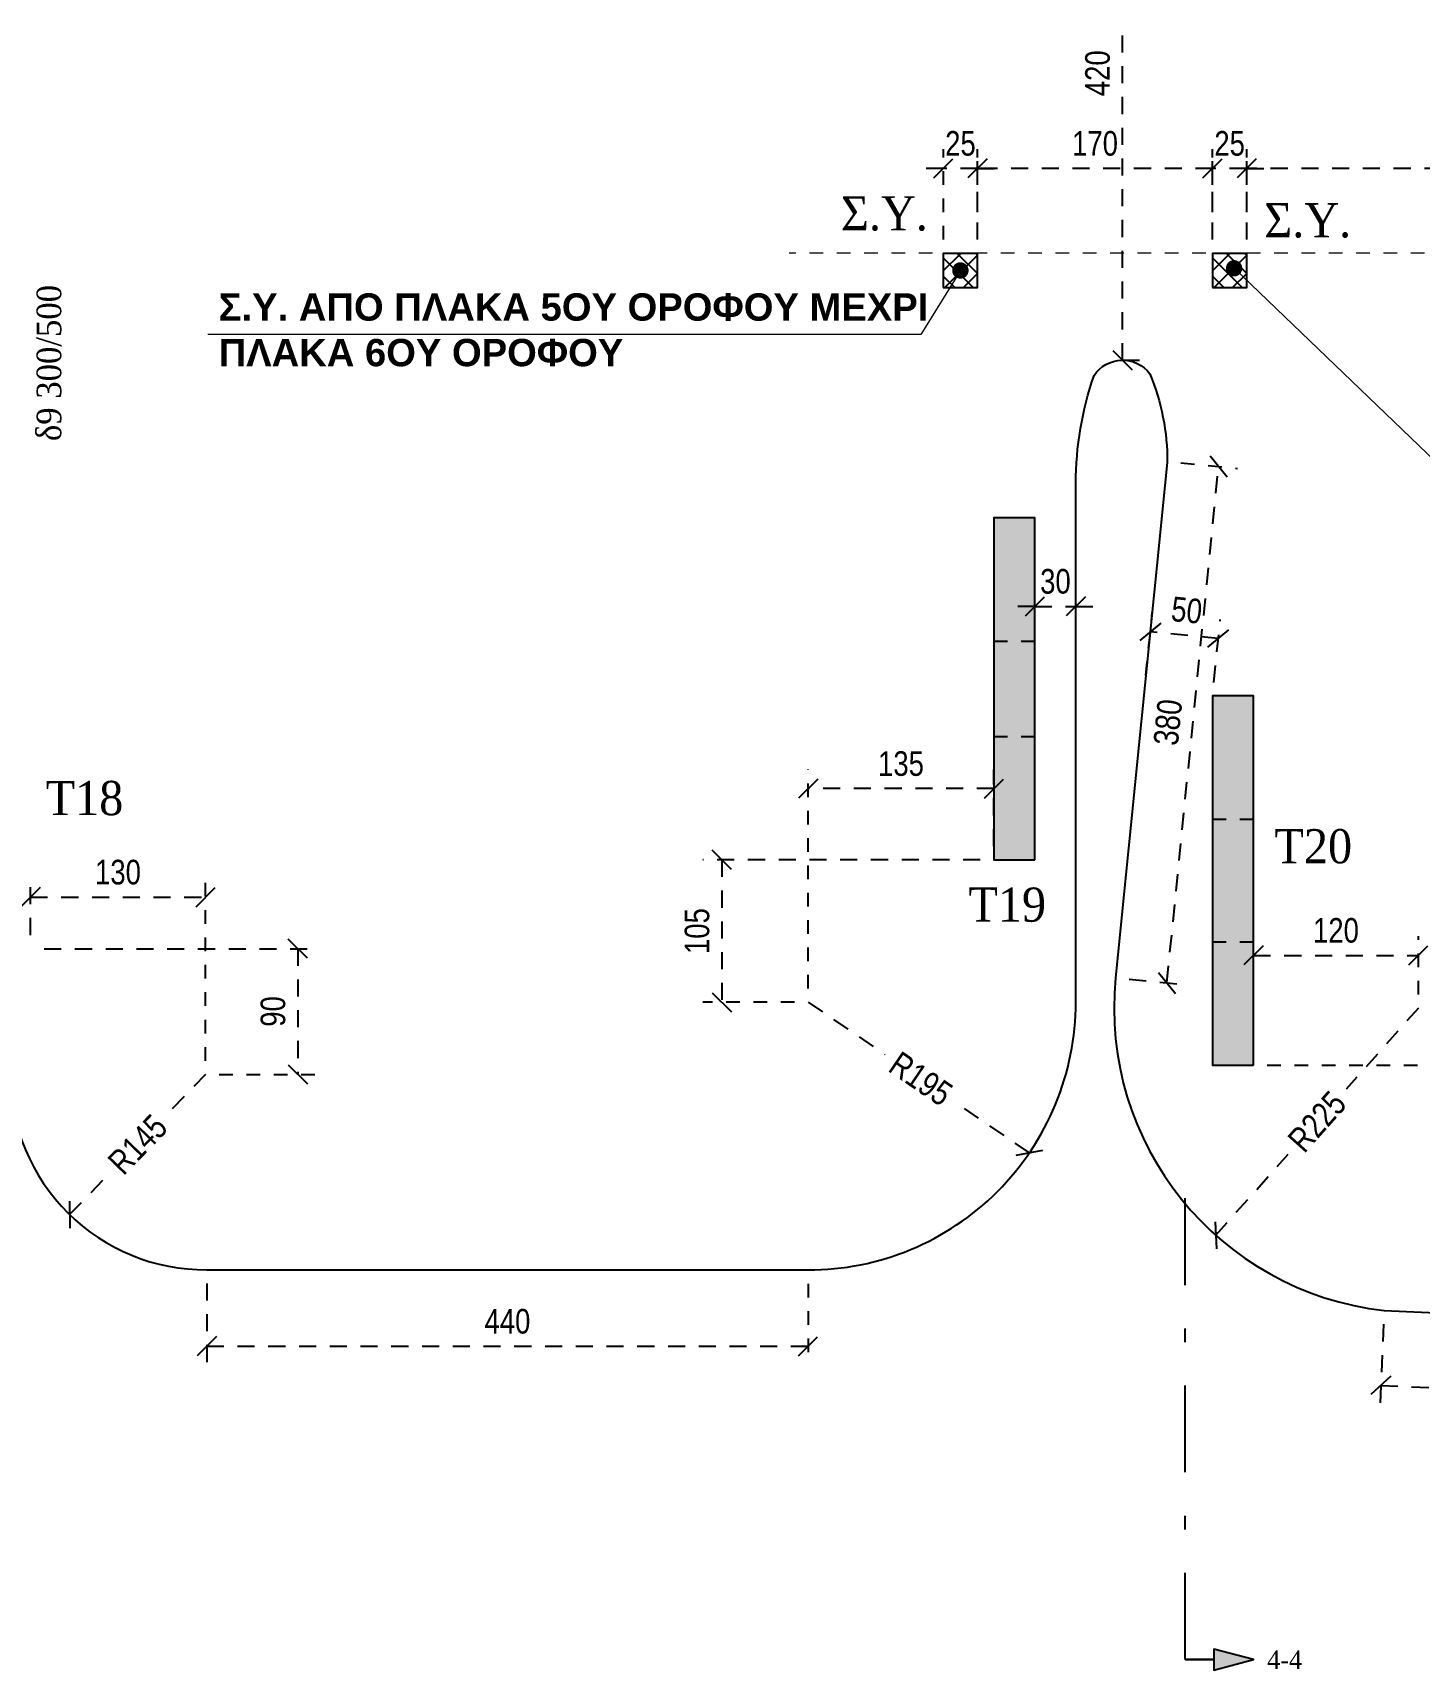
# Model space of a CAD drawing. Header units: millimetres. Extents: x -2171 to 1563, y -1758 to -1505.
# Drawn here: x 352.02 to 362.16, y -1614.98 to -1603 of the extents above; entities that cross this region are included whole.
import ezdxf
from ezdxf.enums import TextEntityAlignment as Align

# ---------------------------------------------------------------- set-up
doc = ezdxf.new("R2010")
doc.units = ezdxf.units.MM
doc.header["$PDMODE"] = 32
for name, pattern in [('DASHDOT', [25.4, 12.7, -6.35, 0, -6.35]), ('DASHED2', [0.375, 0.25, -0.125]), ('DOT', [0.025, 0, -0.025]), ('HIDDEN', [0.375, 0.25, -0.125]), ('HIDDEN2', [0.1875, 0.125, -0.0625])]:
    doc.linetypes.add(name, pattern=pattern)
doc.layers.get('Defpoints').update_dxf_attribs({"color": 6})
for name, color, linetype in [('-S_TEXT', 3, 'Continuous'), ('AM_5', 7, 'Continuous'), ('DIASTASEIS', 7, 'Continuous'), ('Fill_Col', 7, 'Continuous'), ('Fill_Col_1', 8, 'Continuous'), ('Geo_Col', 7, 'Continuous'), ('Geo_Lines', 7, 'Continuous'), ('Sect_Line_Symbol', 7, 'Continuous'), ('SY', 94, 'Continuous'), ('Text_Beam', 7, 'Continuous'), ('Text_Col_-1', 7, 'Continuous'), ('Text_Col_1', 7, 'Continuous')]:
    doc.layers.add(name, color=color, linetype=linetype)
doc.layers.add('A-ANNO-DIMS', color=1, linetype='Continuous', lineweight=9)
doc.styles.add('1-100', font='arial.ttf', dxfattribs={"width": 0.8})
doc.styles.add('ag', font='arial.ttf', dxfattribs={"height": 0.25})
doc.styles.add('S1TmsNwRmn1088_b_934_161', font='times.ttf', dxfattribs={"width": 0.933629, "height": 0.10875})
doc.styles.add('S1TmsNwRmn11_b_934_161', font='times.ttf', dxfattribs={"width": 0.933629, "height": 0.001087})
doc.styles.add('S1TmsNwRmn1359_b_934_161', font='times.ttf', dxfattribs={"width": 0.933629, "height": 0.135937})
doc.styles.get("Standard").update_dxf_attribs({"font": 'tahoma.ttf'})
doc.dimstyles.new('CHRISTOFOROS', dxfattribs={"dimscale": 0.2, "dimtxt": 0.25, "dimasz": 0.6, "dimexe": 0, "dimexo": 0, "dimgap": 0, "dimtad": 0, "dimdec": 0, "dimlfac": 100, "dimzin": 0, "dimdsep": 46, "dimtxsty": 'ag', "dimblk": 'ARCHTICK', "dimcen": 0, "dimclrd": 256, "dimclre": 256, "dimclrt": 1, "dimaunit": 1, "dimadec": 0, "dimazin": 0, "dimtfac": 1, "dimtdec": 0, "dimtofl": 0, "dimtmove": 0, "dimatfit": 3, "dimfxl": 1, "dimtolj": 1, "dimtzin": 0, "dimlwd": -1, "dimlwe": -1, "dimarcsym": 0})
doc.dimstyles.new('Copy of 1-100', dxfattribs={"dimtxt": 0.18, "dimasz": 0.14, "dimexe": 0.14, "dimexo": 0.1, "dimgap": 0.09, "dimtad": 1, "dimdec": 0, "dimlfac": 100, "dimrnd": 5, "dimzin": 5, "dimdsep": 46, "dimtxsty": '1-100', "dimblk": 'OBLIQUE', "dimcen": 0.09, "dimclrd": 1, "dimclre": 1, "dimclrt": 2, "dimadec": 0, "dimazin": 0, "dimtfac": 1, "dimtdec": 0, "dimtix": 1, "dimtmove": 2, "dimatfit": 3, "dimfxl": 5, "dimfxlon": 1, "dimtolj": 1, "dimtzin": 5, "dimarcsym": 0})

# ---------------------------------------------------------------- blocks, each defined once
blk = doc.blocks.new('_Oblique')
at = {"color": 0, "linetype": 'ByBlock', "lineweight": -2}
blk.add_line((-0.5, -0.5), (0.5, 0.5), dxfattribs=at)
blk = doc.blocks.new('*D744')
at = {"layer": 'Defpoints', "color": 0, "ltscale": 0.5, "transparency": 16777216}
for p in [(353.283, -1610.618), (352.288, -1611.644)]:
    blk.add_point(p, dxfattribs=at)
at = {"layer": 'DIASTASEIS', "color": 1, "linetype": 'DASHED2', "lineweight": -2, "ltscale": 0.5, "transparency": 16777216}
for p, q in [((353.283, -1610.618), (353.008, -1610.902)), ((352.288, -1611.644), (352.564, -1611.36))]:
    blk.add_line(p, q, dxfattribs=at)
at = {"layer": 'DIASTASEIS', "color": 1, "lineweight": -2, "ltscale": 0.5, "transparency": 16777216, "xscale": 0.14, "yscale": 0.14, "zscale": 0.14, "rotation": 225.8736484876433}
blk.add_blockref('_Oblique', (352.288, -1611.644), dxfattribs=at)
at = {"layer": 'DIASTASEIS', "color": 2, "ltscale": 0.5, "transparency": 16777216, "insert": (352.786, -1611.131), "char_height": 0.18, "attachment_point": 5, "rotation": 45.8736, "style": '1-100'}
blk.add_mtext('\\A1;R145', dxfattribs=at)
blk = doc.blocks.new('*D745')
at = {"layer": 'Defpoints', "color": 0, "ltscale": 0.5, "transparency": 16777216}
for p in [(357.693, -1610.091), (359.312, -1611.191)]:
    blk.add_point(p, dxfattribs=at)
at = {"layer": 'DIASTASEIS', "color": 1, "linetype": 'DASHED2', "lineweight": -2, "ltscale": 0.5, "transparency": 16777216}
for p, q in [((357.693, -1610.091), (358.253, -1610.472)), ((359.312, -1611.191), (358.78, -1610.83))]:
    blk.add_line(p, q, dxfattribs=at)
at = {"layer": 'DIASTASEIS', "color": 1, "lineweight": -2, "ltscale": 0.5, "transparency": 16777216, "xscale": 0.14, "yscale": 0.14, "zscale": 0.14, "rotation": 325.7920621125141}
blk.add_blockref('_Oblique', (359.312, -1611.191), dxfattribs=at)
at = {"layer": 'DIASTASEIS', "color": 2, "ltscale": 0.5, "transparency": 16777216, "insert": (358.517, -1610.651), "char_height": 0.18, "attachment_point": 5, "rotation": 325.7921, "style": '1-100'}
blk.add_mtext('\\A1;R195', dxfattribs=at)
blk = doc.blocks.new('*D746')
at = {"layer": 'Defpoints', "color": 0, "ltscale": 0.5, "transparency": 16777216}
for p in [(362.158, -1610.134), (360.676, -1611.795)]:
    blk.add_point(p, dxfattribs=at)
at = {"layer": 'DIASTASEIS', "color": 1, "linetype": 'DASHED2', "lineweight": -2, "ltscale": 0.5, "transparency": 16777216}
for p, q in [((362.158, -1610.134), (361.629, -1610.727)), ((360.676, -1611.795), (361.205, -1611.202))]:
    blk.add_line(p, q, dxfattribs=at)
at = {"layer": 'DIASTASEIS', "color": 1, "lineweight": -2, "ltscale": 0.5, "transparency": 16777216, "xscale": 0.14, "yscale": 0.14, "zscale": 0.14, "rotation": 228.2778065945783}
blk.add_blockref('_Oblique', (360.676, -1611.795), dxfattribs=at)
at = {"layer": 'DIASTASEIS', "color": 2, "ltscale": 0.5, "transparency": 16777216, "insert": (361.417, -1610.964), "char_height": 0.18, "attachment_point": 5, "rotation": 48.2778, "style": '1-100'}
blk.add_mtext('\\A1;R225', dxfattribs=at)
blk = doc.blocks.new('*D753')
at = {"layer": 'Defpoints', "color": 0, "ltscale": 0.5, "transparency": 16777216}
for p in [(353.293, -1612.047), (357.692, -1612.049), (357.692, -1612.607)]:
    blk.add_point(p, dxfattribs=at)
at = {"layer": 'DIASTASEIS', "color": 1, "linetype": 'HIDDEN', "lineweight": -2, "ltscale": 0.5, "transparency": 16777216}
blk.add_line((353.293, -1612.147), (353.292, -1612.746), dxfattribs=at)
at = {"layer": 'DIASTASEIS', "color": 1, "linetype": 'HIDDEN2', "lineweight": -2, "ltscale": 0.5, "transparency": 16777216}
blk.add_line((357.692, -1612.149), (357.692, -1612.747), dxfattribs=at)
at = {"layer": 'DIASTASEIS', "color": 1, "linetype": 'DASHED2', "lineweight": -2, "ltscale": 0.5, "transparency": 16777216}
blk.add_line((353.292, -1612.606), (357.692, -1612.607), dxfattribs=at)
at = {"layer": 'DIASTASEIS', "color": 1, "lineweight": -2, "ltscale": 0.5, "transparency": 16777216, "xscale": 0.14, "yscale": 0.14, "zscale": 0.14}
for p, rotation in [((353.292, -1612.606), 179.9828578595504), ((357.692, -1612.607), 359.9828578595504)]:
    blk.add_blockref('_Oblique', p, dxfattribs=dict(at, rotation=rotation))
at = {"layer": 'DIASTASEIS', "color": 2, "ltscale": 0.5, "transparency": 16777216, "insert": (355.492, -1612.425), "char_height": 0.18, "attachment_point": 5, "rotation": 359.9829, "style": '1-100'}
blk.add_mtext('\\A1;440', dxfattribs=at)
blk = doc.blocks.new('*D754')
at = {"layer": 'Defpoints', "color": 0, "ltscale": 0.5, "transparency": 16777216}
for p in [(361.908, -1612.346), (371.283, -1612.764), (371.259, -1613.312)]:
    blk.add_point(p, dxfattribs=at)
at = {"layer": 'DIASTASEIS', "color": 1, "linetype": 'HIDDEN', "lineweight": -2, "ltscale": 0.5, "transparency": 16777216}
blk.add_line((361.904, -1612.446), (361.878, -1613.033), dxfattribs=at)
at = {"layer": 'DIASTASEIS', "color": 1, "linetype": 'HIDDEN2', "lineweight": -2, "ltscale": 0.5, "transparency": 16777216}
blk.add_line((371.279, -1612.864), (371.253, -1613.451), dxfattribs=at)
at = {"layer": 'DIASTASEIS', "color": 1, "linetype": 'DASHED2', "lineweight": -2, "ltscale": 0.5, "transparency": 16777216}
blk.add_line((361.884, -1612.893), (371.259, -1613.312), dxfattribs=at)
at = {"layer": 'DIASTASEIS', "color": 1, "lineweight": -2, "ltscale": 0.5, "transparency": 16777216, "xscale": 0.14, "yscale": 0.14, "zscale": 0.14}
for p, rotation in [((361.884, -1612.893), 177.4420092145653), ((371.259, -1613.312), 357.4420092145654)]:
    blk.add_blockref('_Oblique', p, dxfattribs=dict(at, rotation=rotation))
at = {"layer": 'DIASTASEIS', "color": 2, "ltscale": 0.5, "transparency": 16777216, "insert": (366.579, -1612.92), "char_height": 0.18, "attachment_point": 5, "rotation": 357.442, "style": '1-100'}
blk.add_mtext('\\A1;940', dxfattribs=at)
blk = doc.blocks.new('*D757')
at = {"layer": 'Defpoints', "color": 0, "ltscale": 0.5, "transparency": 16777216}
for p in [(360.321, -1606.135), (360.696, -1606.173), (359.943, -1609.911)]:
    blk.add_point(p, dxfattribs=at)
at = {"layer": 'DIASTASEIS', "color": 1, "linetype": 'DASHED2', "lineweight": -2, "ltscale": 0.5, "transparency": 16777216}
blk.add_line((360.318, -1609.949), (360.696, -1606.173), dxfattribs=at)
at = {"layer": 'DIASTASEIS', "color": 1, "linetype": 'HIDDEN2', "lineweight": -2, "ltscale": 0.5, "transparency": 16777216}
blk.add_line((360.421, -1606.145), (360.835, -1606.187), dxfattribs=at)
at = {"layer": 'DIASTASEIS', "color": 1, "linetype": 'HIDDEN', "lineweight": -2, "ltscale": 0.5, "transparency": 16777216}
blk.add_line((360.042, -1609.921), (360.457, -1609.963), dxfattribs=at)
at = {"layer": 'DIASTASEIS', "color": 1, "lineweight": -2, "ltscale": 0.5, "transparency": 16777216, "xscale": 0.14, "yscale": 0.14, "zscale": 0.14}
for p, rotation in [((360.696, -1606.173), 84.27588308207734), ((360.318, -1609.949), 264.2758830820773)]:
    blk.add_blockref('_Oblique', p, dxfattribs=dict(at, rotation=rotation))
at = {"layer": 'DIASTASEIS', "color": 2, "ltscale": 0.5, "transparency": 16777216, "insert": (360.326, -1608.043), "char_height": 0.18, "attachment_point": 5, "rotation": 84.2759, "style": '1-100'}
blk.add_mtext('\\A1;380', dxfattribs=at)
blk = doc.blocks.new('*D771')
at = {"layer": 'Defpoints', "color": 0, "ltscale": 0.5, "transparency": 16777216}
for p in [(362.158, -1609.748), (362.158, -1610.134), (360.952, -1610.551)]:
    blk.add_point(p, dxfattribs=at)
at = {"layer": 'DIASTASEIS', "color": 1, "linetype": 'HIDDEN', "lineweight": -2, "ltscale": 0.5, "transparency": 16777216}
blk.add_line((360.952, -1610.451), (360.952, -1609.608), dxfattribs=at)
at = {"layer": 'DIASTASEIS', "color": 1, "linetype": 'HIDDEN2', "lineweight": -2, "ltscale": 0.5, "transparency": 16777216}
blk.add_line((362.158, -1610.034), (362.158, -1609.608), dxfattribs=at)
at = {"layer": 'DIASTASEIS', "color": 1, "linetype": 'DASHED2', "lineweight": -2, "ltscale": 0.5, "transparency": 16777216}
blk.add_line((360.952, -1609.748), (362.158, -1609.748), dxfattribs=at)
at = {"layer": 'DIASTASEIS', "color": 1, "lineweight": -2, "ltscale": 0.5, "transparency": 16777216, "xscale": 0.14, "yscale": 0.14, "zscale": 0.14, "rotation": 180}
blk.add_blockref('_Oblique', (360.952, -1609.748), dxfattribs=at)
at = {"layer": 'DIASTASEIS', "color": 1, "lineweight": -2, "ltscale": 0.5, "transparency": 16777216, "xscale": 0.14, "yscale": 0.14, "zscale": 0.14}
blk.add_blockref('_Oblique', (362.158, -1609.748), dxfattribs=at)
at = {"layer": 'DIASTASEIS', "color": 2, "ltscale": 0.5, "transparency": 16777216, "insert": (361.555, -1609.566), "char_height": 0.18, "attachment_point": 5, "style": '1-100'}
blk.add_mtext('\\A1;120', dxfattribs=at)
blk = doc.blocks.new('*D772')
at = {"layer": 'Defpoints', "color": 0, "ltscale": 0.5, "transparency": 16777216}
for p in [(362.158, -1610.134), (360.952, -1610.551), (362.986, -1610.551)]:
    blk.add_point(p, dxfattribs=at)
at = {"layer": 'DIASTASEIS', "color": 1, "linetype": 'HIDDEN', "lineweight": -2, "ltscale": 0.5, "transparency": 16777216}
blk.add_line((362.258, -1610.134), (363.126, -1610.134), dxfattribs=at)
at = {"layer": 'DIASTASEIS', "color": 1, "linetype": 'DASHED2', "lineweight": -2, "ltscale": 0.5, "transparency": 16777216}
blk.add_line((362.986, -1610.134), (362.986, -1610.551), dxfattribs=at)
at = {"layer": 'DIASTASEIS', "color": 1, "linetype": 'HIDDEN2', "lineweight": -2, "ltscale": 0.5, "transparency": 16777216}
blk.add_line((361.052, -1610.551), (363.126, -1610.551), dxfattribs=at)
at = {"layer": 'DIASTASEIS', "color": 1, "lineweight": -2, "ltscale": 0.5, "transparency": 16777216, "xscale": 0.14, "yscale": 0.14, "zscale": 0.14}
for p, rotation in [((362.986, -1610.134), 90), ((362.986, -1610.551), 270)]:
    blk.add_blockref('_Oblique', p, dxfattribs=dict(at, rotation=rotation))
at = {"layer": 'DIASTASEIS', "color": 2, "ltscale": 0.5, "transparency": 16777216, "insert": (362.804, -1610.342), "char_height": 0.18, "attachment_point": 5, "rotation": 90, "style": '1-100'}
blk.add_mtext('\\A1;40', dxfattribs=at)
blk = doc.blocks.new('*D773')
at = {"layer": 'Defpoints', "color": 0, "ltscale": 0.5, "transparency": 16777216}
for p in [(357.693, -1608.528), (359.052, -1609.049), (357.693, -1610.091)]:
    blk.add_point(p, dxfattribs=at)
at = {"layer": 'DIASTASEIS', "color": 1, "linetype": 'HIDDEN2', "lineweight": -2, "ltscale": 0.5, "transparency": 16777216}
blk.add_line((357.693, -1609.991), (357.693, -1608.388), dxfattribs=at)
at = {"layer": 'DIASTASEIS', "color": 1, "linetype": 'HIDDEN', "lineweight": -2, "ltscale": 0.5, "transparency": 16777216}
blk.add_line((359.052, -1608.949), (359.052, -1608.388), dxfattribs=at)
at = {"layer": 'DIASTASEIS', "color": 1, "linetype": 'DASHED2', "lineweight": -2, "ltscale": 0.5, "transparency": 16777216}
blk.add_line((359.052, -1608.528), (357.693, -1608.528), dxfattribs=at)
at = {"layer": 'DIASTASEIS', "color": 1, "lineweight": -2, "ltscale": 0.5, "transparency": 16777216, "xscale": 0.14, "yscale": 0.14, "zscale": 0.14, "rotation": 180}
blk.add_blockref('_Oblique', (357.693, -1608.528), dxfattribs=at)
at = {"layer": 'DIASTASEIS', "color": 1, "lineweight": -2, "ltscale": 0.5, "transparency": 16777216, "xscale": 0.14, "yscale": 0.14, "zscale": 0.14}
blk.add_blockref('_Oblique', (359.052, -1608.528), dxfattribs=at)
at = {"layer": 'DIASTASEIS', "color": 2, "ltscale": 0.5, "transparency": 16777216, "insert": (358.372, -1608.346), "char_height": 0.18, "attachment_point": 5, "style": '1-100'}
blk.add_mtext('\\A1;135', dxfattribs=at)
blk = doc.blocks.new('*D774')
at = {"layer": 'Defpoints', "color": 0, "ltscale": 0.5, "transparency": 16777216}
for p in [(359.052, -1609.049), (357.061, -1610.091), (357.693, -1610.091)]:
    blk.add_point(p, dxfattribs=at)
at = {"layer": 'DIASTASEIS', "color": 1, "linetype": 'HIDDEN', "lineweight": -2, "ltscale": 0.5, "transparency": 16777216}
blk.add_line((358.952, -1609.049), (356.921, -1609.049), dxfattribs=at)
at = {"layer": 'DIASTASEIS', "color": 1, "linetype": 'DASHED2', "lineweight": -2, "ltscale": 0.5, "transparency": 16777216}
blk.add_line((357.061, -1609.049), (357.061, -1610.091), dxfattribs=at)
at = {"layer": 'DIASTASEIS', "color": 1, "linetype": 'HIDDEN2', "lineweight": -2, "ltscale": 0.5, "transparency": 16777216}
blk.add_line((357.593, -1610.091), (356.921, -1610.091), dxfattribs=at)
at = {"layer": 'DIASTASEIS', "color": 1, "lineweight": -2, "ltscale": 0.5, "transparency": 16777216, "xscale": 0.14, "yscale": 0.14, "zscale": 0.14}
for p, rotation in [((357.061, -1609.049), 90), ((357.061, -1610.091), 270)]:
    blk.add_blockref('_Oblique', p, dxfattribs=dict(at, rotation=rotation))
at = {"layer": 'DIASTASEIS', "color": 2, "ltscale": 0.5, "transparency": 16777216, "insert": (356.88, -1609.57), "char_height": 0.18, "attachment_point": 5, "rotation": 90, "style": '1-100'}
blk.add_mtext('\\A1;105', dxfattribs=at)
blk = doc.blocks.new('*D775')
at = {"layer": 'Defpoints', "color": 0, "ltscale": 0.5, "transparency": 16777216}
for p in [(353.283, -1609.322), (352.002, -1609.699), (353.283, -1610.618)]:
    blk.add_point(p, dxfattribs=at)
at = {"layer": 'DIASTASEIS', "color": 1, "linetype": 'HIDDEN', "lineweight": -2, "ltscale": 0.5, "transparency": 16777216}
blk.add_line((352.002, -1609.599), (352.002, -1609.182), dxfattribs=at)
at = {"layer": 'DIASTASEIS', "color": 1, "linetype": 'HIDDEN2', "lineweight": -2, "ltscale": 0.5, "transparency": 16777216}
blk.add_line((353.283, -1610.518), (353.283, -1609.182), dxfattribs=at)
at = {"layer": 'DIASTASEIS', "color": 1, "linetype": 'DASHED2', "lineweight": -2, "ltscale": 0.5, "transparency": 16777216}
blk.add_line((352.002, -1609.322), (353.283, -1609.322), dxfattribs=at)
at = {"layer": 'DIASTASEIS', "color": 1, "lineweight": -2, "ltscale": 0.5, "transparency": 16777216, "xscale": 0.14, "yscale": 0.14, "zscale": 0.14, "rotation": 180}
blk.add_blockref('_Oblique', (352.002, -1609.322), dxfattribs=at)
at = {"layer": 'DIASTASEIS', "color": 1, "lineweight": -2, "ltscale": 0.5, "transparency": 16777216, "xscale": 0.14, "yscale": 0.14, "zscale": 0.14}
blk.add_blockref('_Oblique', (353.283, -1609.322), dxfattribs=at)
at = {"layer": 'DIASTASEIS', "color": 2, "ltscale": 0.5, "transparency": 16777216, "insert": (352.642, -1609.14), "char_height": 0.18, "attachment_point": 5, "style": '1-100'}
blk.add_mtext('\\A1;130', dxfattribs=at)
blk = doc.blocks.new('*D776')
at = {"layer": 'Defpoints', "color": 0, "ltscale": 0.5, "transparency": 16777216}
for p in [(352.002, -1609.699), (353.283, -1610.618), (353.958, -1610.618)]:
    blk.add_point(p, dxfattribs=at)
at = {"layer": 'DIASTASEIS', "color": 1, "linetype": 'HIDDEN', "lineweight": -2, "ltscale": 0.5, "transparency": 16777216}
blk.add_line((352.102, -1609.699), (354.098, -1609.699), dxfattribs=at)
at = {"layer": 'DIASTASEIS', "color": 1, "linetype": 'DASHED2', "lineweight": -2, "ltscale": 0.5, "transparency": 16777216}
blk.add_line((353.958, -1609.699), (353.958, -1610.618), dxfattribs=at)
at = {"layer": 'DIASTASEIS', "color": 1, "linetype": 'HIDDEN2', "lineweight": -2, "ltscale": 0.5, "transparency": 16777216}
blk.add_line((353.383, -1610.618), (354.098, -1610.618), dxfattribs=at)
at = {"layer": 'DIASTASEIS', "color": 1, "lineweight": -2, "ltscale": 0.5, "transparency": 16777216, "xscale": 0.14, "yscale": 0.14, "zscale": 0.14}
for p, rotation in [((353.958, -1609.699), 90), ((353.958, -1610.618), 270)]:
    blk.add_blockref('_Oblique', p, dxfattribs=dict(at, rotation=rotation))
at = {"layer": 'DIASTASEIS', "color": 2, "ltscale": 0.5, "transparency": 16777216, "insert": (353.777, -1610.158), "char_height": 0.18, "attachment_point": 5, "rotation": 90, "style": '1-100'}
blk.add_mtext('\\A1;90', dxfattribs=at)
blk = doc.blocks.new('*D782')
at = {"layer": 'Defpoints', "color": 0, "ltscale": 0.5, "transparency": 16777216}
for p in [(359.651, -1607.195), (359.352, -1607.291), (359.651, -1607.291)]:
    blk.add_point(p, dxfattribs=at)
at = {"layer": 'DIASTASEIS', "color": 1, "linetype": 'HIDDEN', "lineweight": -2, "ltscale": 0.5, "transparency": 16777216}
blk.add_line((359.352, -1607.195), (359.352, -1607.055), dxfattribs=at)
at = {"layer": 'DIASTASEIS', "color": 1, "linetype": 'HIDDEN2', "lineweight": -2, "ltscale": 0.5, "transparency": 16777216}
blk.add_line((359.651, -1607.195), (359.651, -1607.055), dxfattribs=at)
at = {"layer": 'DIASTASEIS', "color": 1, "linetype": 'DASHED2', "lineweight": -2, "ltscale": 0.5, "transparency": 16777216}
for p, q in [((359.352, -1607.195), (359.212, -1607.195)), ((359.352, -1607.195), (359.651, -1607.195)), ((359.651, -1607.195), (359.791, -1607.195))]:
    blk.add_line(p, q, dxfattribs=at)
at = {"layer": 'DIASTASEIS', "color": 1, "lineweight": -2, "ltscale": 0.5, "transparency": 16777216, "xscale": 0.14, "yscale": 0.14, "zscale": 0.14}
blk.add_blockref('_Oblique', (359.352, -1607.195), dxfattribs=at)
at = {"layer": 'DIASTASEIS', "color": 1, "lineweight": -2, "ltscale": 0.5, "transparency": 16777216, "xscale": 0.14, "yscale": 0.14, "zscale": 0.14, "rotation": 180}
blk.add_blockref('_Oblique', (359.651, -1607.195), dxfattribs=at)
at = {"layer": 'DIASTASEIS', "color": 2, "ltscale": 0.5, "transparency": 16777216, "insert": (359.502, -1607.013), "char_height": 0.18, "attachment_point": 5, "style": '1-100'}
blk.add_mtext('\\A1;30', dxfattribs=at)
blk = doc.blocks.new('*D783')
at = {"layer": 'Defpoints', "color": 0, "ltscale": 0.5, "transparency": 16777216}
for p in [(360.197, -1607.381), (360.154, -1607.801), (360.652, -1607.851)]:
    blk.add_point(p, dxfattribs=at)
at = {"layer": 'DIASTASEIS', "color": 1, "linetype": 'HIDDEN2', "lineweight": -2, "ltscale": 0.5, "transparency": 16777216}
blk.add_line((360.164, -1607.701), (360.211, -1607.241), dxfattribs=at)
at = {"layer": 'DIASTASEIS', "color": 1, "linetype": 'HIDDEN', "lineweight": -2, "ltscale": 0.5, "transparency": 16777216}
blk.add_line((360.662, -1607.751), (360.708, -1607.291), dxfattribs=at)
at = {"layer": 'DIASTASEIS', "color": 1, "linetype": 'DASHED2', "lineweight": -2, "ltscale": 0.5, "transparency": 16777216}
blk.add_line((360.694, -1607.43), (360.197, -1607.381), dxfattribs=at)
at = {"layer": 'DIASTASEIS', "color": 1, "lineweight": -2, "ltscale": 0.5, "transparency": 16777216, "xscale": 0.14, "yscale": 0.14, "zscale": 0.14}
for p, rotation in [((360.197, -1607.381), 174.2650880362991), ((360.694, -1607.43), 354.2650880362992)]:
    blk.add_blockref('_Oblique', p, dxfattribs=dict(at, rotation=rotation))
at = {"layer": 'DIASTASEIS', "color": 2, "ltscale": 0.5, "transparency": 16777216, "insert": (360.463, -1607.224), "char_height": 0.18, "attachment_point": 5, "rotation": 354.2651, "style": '1-100'}
blk.add_mtext('\\A1;50', dxfattribs=at)
blk = doc.blocks.new('*D800')
at = {"layer": 'Defpoints', "color": 0, "ltscale": 0.5, "transparency": 16777216}
for p in [(359.993, -1601.199), (359.993, -1601.199), (359.993, -1605.394)]:
    blk.add_point(p, dxfattribs=at)
at = {"layer": 'DIASTASEIS', "color": 1, "linetype": 'HIDDEN2', "lineweight": -2, "ltscale": 0.5, "transparency": 16777216}
blk.add_line((359.993, -1601.199), (360.133, -1601.199), dxfattribs=at)
at = {"layer": 'DIASTASEIS', "color": 1, "linetype": 'DASHED2', "lineweight": -2, "ltscale": 0.5, "transparency": 16777216}
blk.add_line((359.993, -1605.394), (359.993, -1601.199), dxfattribs=at)
at = {"layer": 'DIASTASEIS', "color": 1, "linetype": 'HIDDEN', "lineweight": -2, "ltscale": 0.5, "transparency": 16777216}
blk.add_line((359.993, -1605.394), (360.133, -1605.394), dxfattribs=at)
at = {"layer": 'DIASTASEIS', "color": 1, "lineweight": -2, "ltscale": 0.5, "transparency": 16777216, "xscale": 0.14, "yscale": 0.14, "zscale": 0.14}
for p, rotation in [((359.993, -1601.199), 90), ((359.993, -1605.394), 270)]:
    blk.add_blockref('_Oblique', p, dxfattribs=dict(at, rotation=rotation))
at = {"layer": 'DIASTASEIS', "color": 2, "ltscale": 0.5, "transparency": 16777216, "insert": (359.811, -1603.296), "char_height": 0.18, "attachment_point": 5, "rotation": 90, "style": '1-100'}
blk.add_mtext('\\A1;420', dxfattribs=at)
blk = doc.blocks.new('_ArchTick')
at = {"color": 0, "linetype": 'ByBlock', "const_width": 0.15}
blk.add_lwpolyline([(-0.5, -0.5), (0.5, 0.5)], dxfattribs=at)
blk = doc.blocks.new('*D1512')
at = {"layer": 'AM_5', "color": 1, "linetype": 'HIDDEN2', "lineweight": -2, "ltscale": 0.5, "transparency": 16777216}
blk.add_line((360.902, -1604.513), (360.902, -1603.852), dxfattribs=at)
at = {"layer": 'AM_5', "color": 1, "linetype": 'HIDDEN', "lineweight": -2, "ltscale": 0.5, "transparency": 16777216}
blk.add_line((368.402, -1604.513), (368.402, -1603.852), dxfattribs=at)
at = {"layer": 'AM_5', "color": 1, "linetype": 'DASHED2', "lineweight": -2, "ltscale": 0.5, "transparency": 16777216}
blk.add_line((368.402, -1603.992), (360.902, -1603.992), dxfattribs=at)
at = {"layer": 'Defpoints', "color": 0, "ltscale": 0.5, "transparency": 16777216}
for p in [(360.902, -1603.992), (360.902, -1604.613), (368.402, -1604.613)]:
    blk.add_point(p, dxfattribs=at)
at = {"layer": 'AM_5', "color": 1, "lineweight": -2, "ltscale": 0.5, "transparency": 16777216, "xscale": 0.14, "yscale": 0.14, "zscale": 0.14, "rotation": 180}
blk.add_blockref('_Oblique', (360.902, -1603.992), dxfattribs=at)
at = {"layer": 'AM_5', "color": 1, "lineweight": -2, "ltscale": 0.5, "transparency": 16777216, "xscale": 0.14, "yscale": 0.14, "zscale": 0.14}
blk.add_blockref('_Oblique', (368.402, -1603.992), dxfattribs=at)
at = {"layer": 'AM_5', "color": 2, "ltscale": 0.5, "transparency": 16777216, "insert": (364.652, -1603.81), "char_height": 0.18, "attachment_point": 5, "style": '1-100'}
blk.add_mtext('\\A1;750', dxfattribs=at)
blk = doc.blocks.new('*D1509')
at = {"layer": 'AM_5', "color": 1, "linetype": 'HIDDEN2', "lineweight": -2, "ltscale": 0.5, "transparency": 16777216}
blk.add_line((360.652, -1604.513), (360.652, -1603.852), dxfattribs=at)
at = {"layer": 'AM_5', "color": 1, "linetype": 'HIDDEN', "lineweight": -2, "ltscale": 0.5, "transparency": 16777216}
blk.add_line((360.902, -1604.513), (360.902, -1603.852), dxfattribs=at)
at = {"layer": 'AM_5', "color": 1, "linetype": 'DASHED2', "lineweight": -2, "ltscale": 0.5, "transparency": 16777216}
for p, q in [((360.652, -1603.992), (360.512, -1603.992)), ((360.902, -1603.992), (360.652, -1603.992)), ((360.902, -1603.992), (361.042, -1603.992))]:
    blk.add_line(p, q, dxfattribs=at)
at = {"layer": 'Defpoints', "color": 0, "ltscale": 0.5, "transparency": 16777216}
for p in [(360.652, -1603.992), (360.652, -1604.613), (360.902, -1604.613)]:
    blk.add_point(p, dxfattribs=at)
at = {"layer": 'AM_5', "color": 1, "lineweight": -2, "ltscale": 0.5, "transparency": 16777216, "xscale": 0.14, "yscale": 0.14, "zscale": 0.14}
blk.add_blockref('_Oblique', (360.652, -1603.992), dxfattribs=at)
at = {"layer": 'AM_5', "color": 1, "lineweight": -2, "ltscale": 0.5, "transparency": 16777216, "xscale": 0.14, "yscale": 0.14, "zscale": 0.14, "rotation": 180}
blk.add_blockref('_Oblique', (360.902, -1603.992), dxfattribs=at)
at = {"layer": 'AM_5', "color": 2, "ltscale": 0.5, "transparency": 16777216, "insert": (360.777, -1603.81), "char_height": 0.18, "attachment_point": 5, "style": '1-100'}
blk.add_mtext('\\A1;25', dxfattribs=at)
blk = doc.blocks.new('*D1510')
at = {"layer": 'AM_5', "color": 1, "linetype": 'HIDDEN2', "lineweight": -2, "ltscale": 0.5, "transparency": 16777216}
blk.add_line((358.932, -1604.513), (358.932, -1603.852), dxfattribs=at)
at = {"layer": 'AM_5', "color": 1, "linetype": 'HIDDEN', "lineweight": -2, "ltscale": 0.5, "transparency": 16777216}
blk.add_line((360.652, -1604.513), (360.652, -1603.852), dxfattribs=at)
at = {"layer": 'AM_5', "color": 1, "linetype": 'DASHED2', "lineweight": -2, "ltscale": 0.5, "transparency": 16777216}
blk.add_line((360.652, -1603.992), (358.932, -1603.992), dxfattribs=at)
at = {"layer": 'Defpoints', "color": 0, "ltscale": 0.5, "transparency": 16777216}
for p in [(358.932, -1603.992), (358.932, -1604.613), (360.652, -1604.613)]:
    blk.add_point(p, dxfattribs=at)
at = {"layer": 'AM_5', "color": 1, "lineweight": -2, "ltscale": 0.5, "transparency": 16777216, "xscale": 0.14, "yscale": 0.14, "zscale": 0.14, "rotation": 180}
blk.add_blockref('_Oblique', (358.932, -1603.992), dxfattribs=at)
at = {"layer": 'AM_5', "color": 1, "lineweight": -2, "ltscale": 0.5, "transparency": 16777216, "xscale": 0.14, "yscale": 0.14, "zscale": 0.14}
blk.add_blockref('_Oblique', (360.652, -1603.992), dxfattribs=at)
at = {"layer": 'AM_5', "color": 2, "ltscale": 0.5, "transparency": 16777216, "insert": (359.792, -1603.81), "char_height": 0.18, "attachment_point": 5, "style": '1-100'}
blk.add_mtext('\\A1;170', dxfattribs=at)
blk = doc.blocks.new('*D1513')
at = {"layer": 'AM_5', "color": 1, "linetype": 'HIDDEN2', "lineweight": -2, "ltscale": 0.5, "transparency": 16777216}
blk.add_line((358.682, -1604.513), (358.682, -1603.852), dxfattribs=at)
at = {"layer": 'AM_5', "color": 1, "linetype": 'HIDDEN', "lineweight": -2, "ltscale": 0.5, "transparency": 16777216}
blk.add_line((358.932, -1604.513), (358.932, -1603.852), dxfattribs=at)
at = {"layer": 'AM_5', "color": 1, "linetype": 'DASHED2', "lineweight": -2, "ltscale": 0.5, "transparency": 16777216}
for p, q in [((358.682, -1603.992), (358.542, -1603.992)), ((358.932, -1603.992), (358.682, -1603.992)), ((358.932, -1603.992), (359.072, -1603.992))]:
    blk.add_line(p, q, dxfattribs=at)
at = {"layer": 'Defpoints', "color": 0, "ltscale": 0.5, "transparency": 16777216}
for p in [(358.682, -1603.992), (358.682, -1604.613), (358.932, -1604.613)]:
    blk.add_point(p, dxfattribs=at)
at = {"layer": 'AM_5', "color": 1, "lineweight": -2, "ltscale": 0.5, "transparency": 16777216, "xscale": 0.14, "yscale": 0.14, "zscale": 0.14}
blk.add_blockref('_Oblique', (358.682, -1603.992), dxfattribs=at)
at = {"layer": 'AM_5', "color": 1, "lineweight": -2, "ltscale": 0.5, "transparency": 16777216, "xscale": 0.14, "yscale": 0.14, "zscale": 0.14, "rotation": 180}
blk.add_blockref('_Oblique', (358.932, -1603.992), dxfattribs=at)
at = {"layer": 'AM_5', "color": 2, "ltscale": 0.5, "transparency": 16777216, "insert": (358.807, -1603.81), "char_height": 0.18, "attachment_point": 5, "style": '1-100'}
blk.add_mtext('\\A1;25', dxfattribs=at)

msp = doc.modelspace()

# ---------------------------------------------------------------- hatches: boundary and pattern name
at = {"layer": 'Fill_Col'}
for points in [[(359.3517, -1609.0487), (359.3517, -1606.5487), (359.0517, -1606.5487), (359.0517, -1609.0487)], [(360.9516, -1610.5507), (360.9516, -1607.8507), (360.6516, -1607.8507), (360.6516, -1610.5507)]]:
    msp.add_hatch(color=252, dxfattribs=at).paths.add_polyline_path(points)
at = {"layer": 'Fill_Col_1', "linetype": 'Continuous', "ltscale": 0.5, "transparency": 33554687}
h = msp.add_hatch(dxfattribs=at)
h.set_pattern_fill('ANSI37', color=253, scale=0.03)
h.set_pattern_definition([(45, (2482.26801, 325.27608), (-0.067351921, 0.067351921), []), (135, (2482.26801, 325.27608), (-0.067351921, -0.067351921), [])])
h.paths.add_polyline_path([(358.6816, -1604.8633), (358.9316, -1604.8633), (358.9316, -1604.6133), (358.6816, -1604.6133)])
h = msp.add_hatch(dxfattribs=at)
h.set_pattern_fill('ANSI37', color=253, scale=0.03)
h.set_pattern_definition([(45, (2484.23808, 325.27608), (-0.067351921, 0.067351921), []), (135, (2484.23808, 325.27608), (-0.067351921, -0.067351921), [])])
h.paths.add_polyline_path([(360.6516, -1604.8633), (360.9017, -1604.8633), (360.9017, -1604.6133), (360.6516, -1604.6133)])
at = {"layer": 'Sect_Line_Symbol'}
msp.add_hatch(color=2, dxfattribs=at).paths.add_polyline_path([(360.4516, -1614.8987), (360.6619, -1614.8987), (360.6619, -1614.9763), (360.9516, -1614.8987), (360.6619, -1614.821), (360.6619, -1614.8987)])

# ---------------------------------------------------------------- linework, layer by layer
at = {"layer": 'A-ANNO-DIMS', "linetype": 'DOT', "ltscale": 3}
msp.add_line((372.0025, -1604.6128), (357.5537, -1604.6128), dxfattribs=at)
at = {"layer": 'Geo_Col', "color": 94}
for points in [[(359.3517, -1609.0487), (359.3517, -1606.5487), (359.0517, -1606.5487), (359.0517, -1609.0487)], [(360.9516, -1610.5507), (360.9516, -1607.8507), (360.6516, -1607.8507), (360.6516, -1610.5507)]]:
    msp.add_lwpolyline(points, close=True, dxfattribs=at)
at = {"layer": 'Geo_Col', "color": 94, "linetype": 'DOT'}
for points in [[(359.0517, -1606.5487), (359.0517, -1607.4487), (359.3517, -1607.4487), (359.3517, -1606.5487)], [(360.6516, -1607.8507), (360.6516, -1608.7507), (360.9516, -1608.7507), (360.9516, -1607.8507)], [(359.3517, -1609.0487), (359.3517, -1608.1487), (359.0517, -1608.1487), (359.0517, -1609.0487)], [(360.9516, -1610.5507), (360.9516, -1609.6507), (360.6516, -1609.6507), (360.6516, -1610.5507)]]:
    msp.add_lwpolyline(points, close=True, dxfattribs=at)
at = {"layer": 'Geo_Lines', "color": 94}
msp.add_lwpolyline([(372.6064, -1596.0333), (360.7217, -1596.0333), (360.7217, -1597.3987), (343.5017, -1597.3987), (343.5017, -1602.3487), (340.3501, -1602.3487, 0.4503867), (337.5436, -1605.3535), (337.9346, -1609.4425, 0.3628965), (339.9369, -1611.4203), (350.0738, -1611.7614, 0.4266676), (351.4517, -1610.4175), (351.4517, -1609.7789), (351.8517, -1609.7778), (351.8541, -1610.6221, 0.4152963), (353.2925, -1612.0474), (357.6923, -1612.0487, 0.4145232), (359.6509, -1610.0892), (359.6516, -1606.2957, -0.0840898), (359.7855, -1605.5058, -0.5177674), (360.192, -1605.4934, -0.1006389), (360.321, -1606.1427), (359.9426, -1609.9111, 0.4106642), (361.9082, -1612.3456), (371.2833, -1612.7645, 0.3591215)], format="xyb", dxfattribs=at)
at = {"layer": 'Sect_Line_Symbol', "color": 2, "linetype": 'DASHDOT', "ltscale": 0.05}
msp.add_lwpolyline([(360.4516, -1614.8987), (360.4516, -1611.276)], dxfattribs=at)
at = {"layer": 'Sect_Line_Symbol', "color": 2}
msp.add_lwpolyline([(360.4516, -1614.8987), (360.6619, -1614.8987), (360.6619, -1614.9763), (360.9516, -1614.8987), (360.6619, -1614.821), (360.6619, -1614.8987)], close=True, dxfattribs=at)
at = {"layer": 'SY'}
for points in [[(358.6816, -1604.8633), (358.9316, -1604.8633), (358.9316, -1604.6133), (358.6816, -1604.6133)], [(360.6516, -1604.8633), (360.9017, -1604.8633), (360.9017, -1604.6133), (360.6516, -1604.6133)]]:
    msp.add_lwpolyline(points, close=True, dxfattribs=at)

# ---------------------------------------------------------------- texts
at = {"layer": '-S_TEXT', "insert": (353.3784, -1604.9056, 0), "char_height": 0.2, "attachment_point": 1}
msp.add_mtext_dynamic_manual_height_columns('\\A1;\\pxql;{\\fArial|b1|i0|c161|p34;Σ.Υ. ΑΠΟ ΠΛΑΚΑ \\fArial|b1|i0|c0|p34;5\\fArial|b1|i0|c161|p34;ΟΥ ΟΡΟΦΟΥ ΜΕΧΡΙ \\PΠΛΑΚΑ \\fArial|b1|i0|c0|p34;6\\fArial|b1|i0|c161|p34;ΟΥ ΟΡΟΦΟΥ}', width=9.978535, gutter_width=1.2, heights=[1.0598], dxfattribs=at)
at = {"layer": 'Sect_Line_Symbol', "color": 2, "style": 'S1TmsNwRmn1359_b_934_161', "width": 0.933629}
msp.add_text('4-4', height=0.13594, dxfattribs=at).set_placement((361.0516, -1614.8987), align=Align.MIDDLE_LEFT)
at = {"layer": 'Text_Beam', "color": 3, "style": 'S1TmsNwRmn1088_b_934_161', "width": 0.933629}
msp.add_text(' δ9 300/500', height=0.18, rotation=90, dxfattribs=at).set_placement((352.2267, -1606.0498))
at = {"layer": 'Text_Col_-1', "color": 200, "style": 'S1TmsNwRmn11_b_934_161', "width": 0.933629}
for s, p in [('T18', (352.113, -1608.7222)), ('T20', (361.1053, -1609.0745)), ('T19', (358.8658, -1609.5013))]:
    msp.add_text(s, height=0.25, dxfattribs=at).set_placement(p)
at = {"layer": 'Text_Col_1', "color": 200, "style": 'S1TmsNwRmn11_b_934_161', "width": 0.933629}
for p in [(357.9323, -1604.4455), (361.03, -1604.4961)]:
    msp.add_text('Σ.Υ.', height=0.25, dxfattribs=at).set_placement(p)

# ---------------------------------------------------------------- dimensions: what is measured, and where the dimension line sits
at = {"layer": 'AM_5', "ltscale": 0.5}
for base, p1, p2, picture, middle in [((358.6816, -1603.992), (358.9316, -1604.6133), (358.6816, -1604.6133), '*D1513', (358.8066, -1603.81)), ((358.9316, -1603.992), (360.6517, -1604.6133), (358.9316, -1604.6133), '*D1510', (359.7917, -1603.81)), ((360.6517, -1603.992), (360.9017, -1604.6133), (360.6517, -1604.6133), '*D1509', (360.7767, -1603.81)), ((360.9017, -1603.992), (368.4017, -1604.6133), (360.9017, -1604.6133), '*D1512', (364.6517, -1603.81))]:
    dim = msp.add_linear_dim(base=base, p1=p1, p2=p2, dimstyle='Copy of 1-100', dxfattribs=at)
    dim.commit()
    dim.dimension.update_dxf_attribs({"geometry": picture, "text_midpoint": middle})
at = {"layer": 'DIASTASEIS', "ltscale": 0.5}
for base, p1, p2, picture, middle in [((359.9931, -1601.1987), (359.9931, -1605.3943), (359.9931, -1601.1987), '*D800', (359.8112, -1603.2965)), ((357.0615, -1610.0907), (359.0517, -1609.0487), (357.6929, -1610.0907), '*D774', (356.8796, -1609.5697)), ((353.9585, -1610.6182), (352.0017, -1609.6987), (353.2833, -1610.6182), '*D776', (353.7766, -1610.1584)), ((362.9863, -1610.5507), (362.1575, -1610.1335), (360.9516, -1610.5507), '*D772', (362.8044, -1610.3421))]:
    dim = msp.add_linear_dim(base=base, p1=p1, p2=p2, angle=90, dimstyle='Copy of 1-100', dxfattribs=at)
    dim.commit()
    dim.dimension.update_dxf_attribs({"geometry": picture, "text_midpoint": middle})
for p1, p2, distance, picture, middle in [((359.9426, -1609.9111), (360.321, -1606.1354), -0.3769, '*D757', (360.3257, -1608.0427)), ((360.6516, -1607.8507), (360.1545, -1607.8008), -0.4224, '*D783', (360.4634, -1607.2245)), ((353.2925, -1612.0474), (357.6923, -1612.0487), -0.5586, '*D753', (355.4923, -1612.4247)), ((361.9082, -1612.3456), (371.2833, -1612.7645), -0.5476, '*D754', (366.5794, -1612.9204))]:
    dim = msp.add_aligned_dim(p1=p1, p2=p2, distance=distance, dimstyle='Copy of 1-100', dxfattribs=at)
    dim.commit()
    dim.dimension.update_dxf_attribs({"geometry": picture, "text_midpoint": middle})
for base, p1, p2, picture, middle in [((359.6514, -1607.1952), (359.3517, -1607.2906), (359.6514, -1607.2906), '*D782', (359.5015, -1607.0133)), ((357.6929, -1608.5278), (359.0517, -1609.0487), (357.6929, -1610.0907), '*D773', (358.3723, -1608.3459)), ((353.2833, -1609.3217), (352.0017, -1609.6987), (353.2833, -1610.6182), '*D775', (352.6425, -1609.1397)), ((362.1575, -1609.7483), (360.9516, -1610.5507), (362.1575, -1610.1335), '*D771', (361.5545, -1609.5664))]:
    dim = msp.add_linear_dim(base=base, p1=p1, p2=p2, dimstyle='Copy of 1-100', dxfattribs=at)
    dim.commit()
    dim.dimension.update_dxf_attribs({"geometry": picture, "text_midpoint": middle})
for center, mpoint, picture, middle in [((357.6929, -1610.0907), (359.3122, -1611.1915), '*D745', (358.5168, -1610.6508)), ((362.1575, -1610.1335), (360.676, -1611.795), '*D746', (361.4168, -1610.9643)), ((353.2833, -1610.6182), (352.2882, -1611.6441), '*D744', (352.7857, -1611.1311))]:
    dim = msp.add_radius_dim(center=center, mpoint=mpoint, dimstyle='Copy of 1-100', dxfattribs=at)
    dim.commit()
    dim.dimension.update_dxf_attribs({"geometry": picture, "text_midpoint": middle, "dimtype": 132})

# ---------------------------------------------------------------- leaders
at = {"layer": 'A-ANNO-DIMS', "linetype": 'Continuous'}
for points in [[(358.8066, -1604.7382, 0), (358.5183, -1605.2072, 0), (353.299, -1605.2072, 0)], [(360.8095, -1604.7225, 0), (362.3475, -1606.1969, 0), (368.2747, -1606.1969, 0)]]:
    msp.add_leader(points, dimstyle='CHRISTOFOROS', override={"dimclrd": 1, "dimldrblk": 'Dot', "dimfxl": 0.1, "dimfxlon": 1, "dimarcsym": 1}, dxfattribs=at)

doc.saveas('drawing.dxf')
